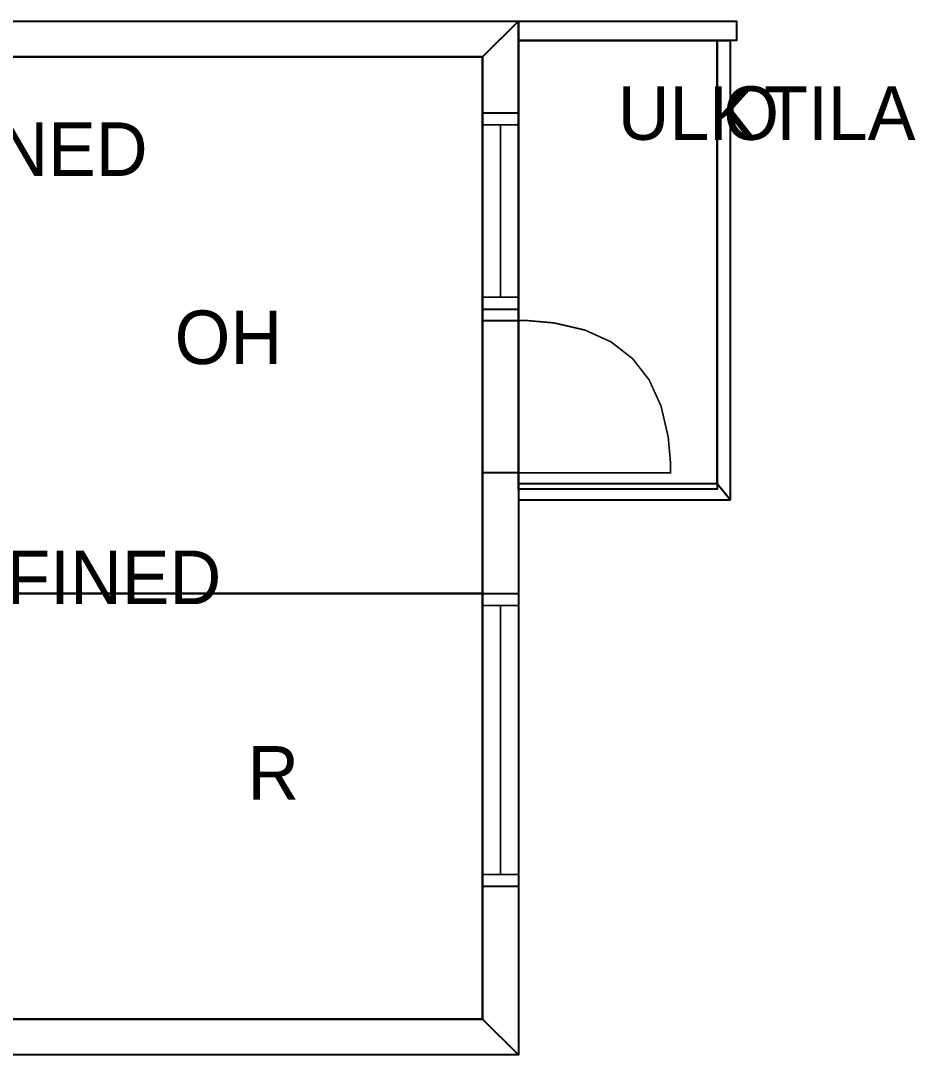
# Model space of a CAD drawing. Extents: x 0.4 to 16.2, y 0 to 8.7.
# Drawn here: x 10.49 to 16.24, y 2.08 to 8.72 of the extents above; entities that cross this region are included whole.
import ezdxf

# ---------------------------------------------------------------- set-up
doc = ezdxf.new("R2010")
doc.units = 0
doc.layers.get('0').update_dxf_attribs({"linetype": 'CONTINUOUS'})

msp = doc.modelspace()

# ---------------------------------------------------------------- linework, layer by layer
at = {"color": 0}
for points, const_width in [([(0.376899, 8.72194), (13.6878, 8.72194), (13.4587, 8.49278), (0.606065, 8.49278), (0.376899, 8.72194)], 0.002083), ([(13.6878, 8.72194), (13.6878, 2.08382), (13.4587, 2.31299), (13.4587, 8.49278), (13.6878, 8.72194)], 0.002083), ([(13.6878, 8.72194), (15.0881, 8.72194), (15.0881, 8.59694), (13.6878, 8.59694), (13.6878, 8.72194)], 0.002083), ([(13.6878, 8.59694), (14.9631, 8.59694), (14.9631, 5.71599), (13.6878, 5.71599), (13.6878, 8.59694)], 0.002083), ([(15.0465, 8.59694), (15.0465, 5.64735), (14.9631, 5.75151), (14.9631, 8.59694), (15.0465, 8.59694)], 0.002083), ([(13.4587, 8.13351), (13.6878, 8.13351), (13.6878, 6.8705), (13.4587, 6.8705), (13.4587, 8.13351)], 0.010417), ([(13.4587, 8.13351), (13.6878, 8.13351), (13.6878, 6.8705), (13.4587, 6.8705), (13.4587, 8.13351)], 0.010417), ([(13.4587, 6.79904), (13.6878, 6.79904), (13.6878, 5.82194), (13.4587, 5.82194), (13.4587, 6.79904)], 0.010417), ([(13.4587, 6.79904), (13.6878, 6.79904), (13.6878, 5.82194), (13.4587, 5.82194), (13.4587, 6.79904)], 0.010417), ([(13.6878, 6.79904), (13.7451, 6.79904), (13.9168, 6.78381), (14.1153, 6.73801), (14.2832, 6.66168), (14.4206, 6.55479), (14.5275, 6.41737), (14.6037, 6.24946), (14.6496, 6.05094), (14.6649, 5.87924), (14.6649, 5.82194), (13.6878, 5.82194), (13.6878, 6.79904)], 0.010417), ([(14.9631, 5.75151), (13.6878, 5.75151), (13.6878, 5.64735), (15.0465, 5.64735), (14.9631, 5.75151)], 0.002083), ([(13.4587, 5.04736), (13.6878, 5.04736), (13.6878, 3.16476), (13.4587, 3.16476), (13.4587, 5.04736)], 0.010417), ([(13.4587, 5.04736), (13.6878, 5.04736), (13.6878, 3.16476), (13.4587, 3.16476), (13.4587, 5.04736)], 0.010417), ([(13.6878, 2.08382), (6.29406, 2.08382), (6.06489, 2.31299), (13.4587, 2.31299), (13.6878, 2.08382)], 0.002083)]:
    msp.add_lwpolyline(points, close=True, dxfattribs=dict(at, const_width=const_width))
for points in [[(0.376899, 8.72194), (13.6878, 8.72194), (13.4587, 8.49278), (0.606065, 8.49278), (0.376899, 8.72194)], [(13.6878, 8.72194), (13.6878, 2.08382), (13.4587, 2.31299), (13.4587, 8.49278), (13.6878, 8.72194)], [(13.6878, 8.72194), (15.0881, 8.72194), (15.0881, 8.59694), (13.6878, 8.59694), (13.6878, 8.72194)], [(13.6878, 2.08382), (6.29406, 2.08382), (6.06489, 2.31299), (13.4587, 2.31299), (13.6878, 2.08382)]]:
    msp.add_lwpolyline(points, close=True, dxfattribs=at)
at = {"color": 7}
for points in [[(13.6878, 8.59694), (14.9631, 8.59694), (14.9631, 5.71599), (13.6878, 5.71599), (13.6878, 8.59694)], [(15.0465, 8.59694), (15.0465, 5.64735), (14.9631, 5.75151), (14.9631, 8.59694), (15.0465, 8.59694)], [(9.54833, 8.49278), (13.4587, 8.49278), (13.4587, 5.0459), (9.54833, 5.0459), (9.54833, 8.49278)], [(13.4587, 8.13351), (13.6878, 8.13351), (13.6878, 6.8705), (13.4587, 6.8705), (13.4587, 8.13351)], [(13.4587, 8.13351), (13.6878, 8.13351), (13.6878, 6.8705), (13.4587, 6.8705), (13.4587, 8.13351)], [(13.4587, 6.79904), (13.6878, 6.79904), (13.6878, 5.82194), (13.4587, 5.82194), (13.4587, 6.79904)], [(13.4587, 6.79904), (13.6878, 6.79904), (13.6878, 5.82194), (13.4587, 5.82194), (13.4587, 6.79904)], [(14.9631, 5.75151), (13.6878, 5.75151), (13.6878, 5.64735), (15.0465, 5.64735), (14.9631, 5.75151)], [(10.3299, 5.0459), (13.4587, 5.0459), (13.4587, 2.31299), (10.3299, 2.31299), (10.3299, 5.0459)], [(13.4587, 5.04736), (13.6878, 5.04736), (13.6878, 3.16476), (13.4587, 3.16476), (13.4587, 5.04736)], [(13.4587, 5.04736), (13.6878, 5.04736), (13.6878, 3.16476), (13.4587, 3.16476), (13.4587, 5.04736)]]:
    msp.add_lwpolyline(points, close=True, dxfattribs=at)
at = {"color": 7, "const_width": 0.002083}
for points in [[(9.54833, 8.49278), (13.4587, 8.49278), (13.4587, 5.0459), (9.54833, 5.0459), (9.54833, 8.49278)], [(10.3299, 5.0459), (13.4587, 5.0459), (13.4587, 2.31299), (10.3299, 2.31299), (10.3299, 5.0459)]]:
    msp.add_lwpolyline(points, close=True, dxfattribs=at)
at = {"color": 0, "const_width": 0.010417}
for points in [[(13.6878, 8.05539), (13.4587, 8.05539)], [(13.5732, 8.05539), (13.5732, 6.94862)], [(13.6878, 6.94862), (13.4587, 6.94862)], [(13.6878, 4.96924), (13.4587, 4.96924)], [(13.5732, 4.96924), (13.5732, 3.24289)], [(13.6878, 3.24289), (13.4587, 3.24289)]]:
    msp.add_lwpolyline(points, dxfattribs=at)

# ---------------------------------------------------------------- texts
at = {"color": 0}
for s, p in [('O', (15.0031, 7.95935)), ('ULK', (14.3254, 7.95935)), ('TILA', (15.2654, 7.95935)), ('UNDEFINED', (8.62707, 7.72775)), ('OH', (11.4818, 6.51983)), ('UNDEFINED', (9.09985, 4.97818)), ('R', (11.9485, 3.72282))]:
    msp.add_text(s, height=0.34375, dxfattribs=at).set_placement(p)

doc.saveas('drawing.dxf')
